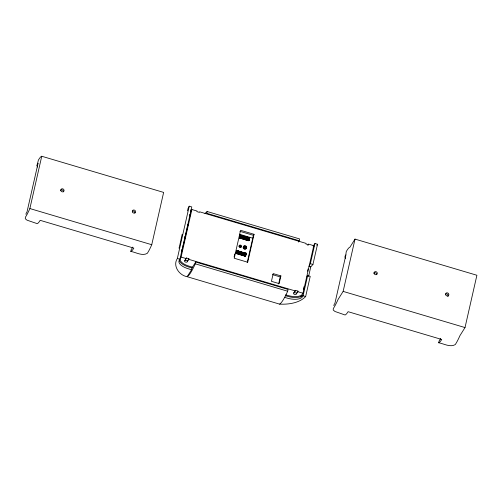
<?xml version="1.0" encoding="UTF-8"?>
<svg xmlns="http://www.w3.org/2000/svg" width="502" height="502" viewBox="0 0 502 502"><rect width="100%" height="100%" fill="white"/><g stroke="black" fill="none" stroke-linecap="round" stroke-linejoin="round"><path stroke-width="0.75" d="M245.942 254.087C243.671 260.795 248.772 249.412 245.315 254.602C244.913 256.007 243.916 253.836 244.957 253.096L245.942 253.384L245.679 253.573C245.723 255.135 243.74 254.144 244.606 253.064L238.902 251.37M249.193 238.117C245.886 239.259 250.492 237.892 248.741 238.946C247.831 239.849 247.31 239.567 248.465 237.641L249.456 237.935L248.954 238.77L248.044 238.506L248.12 237.609L244.556 236.555M243.012 237.634L242.667 237.854L247.95 239.153L241.443 237.264C241.462 237.779 240.119 236.963 240.715 236.285C240.521 235.024 241.776 236.837 241.619 235.607L240.627 235.312C240.038 236.335 241.901 236.549 241.663 235.407C239.68 233.606 238.732 238.575 240.929 238.337L248.917 240.627L249.758 237.835L249.5 238.149L249.739 237.81L248.515 237.44L248.057 237.747M244.499 254.552L244.16 254.997L245.001 252.889L246.193 253.246L245.666 254.207M245.026 255.424L236.649 252.839L236.718 250.818L236.957 250.504L244.97 252.945M241.719 237.91L247.831 239.649M238.023 251.941L237.716 252.098L238.117 251.728L244.662 253.635L240.678 252.462M241.663 236.291L248.126 238.205L247.938 239.147M248.151 238.701L247.95 238.312M237.239 250.743C236.875 251.163 237.81 251.351 238.149 250.862L237.873 251.759M245.503 254.156L244.876 253.341L238.017 251.264L238.117 250.918M248.477 237.496L241.719 235.413L241.531 235.72L249.475 238.155L249.707 237.791L249.23 238.764L249.475 238.155M238.563 251.778L238.921 251.885M239.008 251.759L239.059 252.192L240.715 252.562M239.586 252.086L239.943 252.192M240.458 252.343L240.038 252.06M240.973 252.493L240.527 252.255M241.487 252.65L241.054 252.387M241.995 252.801L241.562 252.537M242.51 252.952L242.077 252.688M244.204 253.454L245.616 253.648L238.023 251.307M247.266 237.923L247.279 237.929M241.111 238.325L241.198 237.797L240.232 237.477L240.615 236.712C239.837 238.325 242.868 236.342 240.502 236.273C242.159 235.959 240.891 237.113 241.537 236.323M245.403 256.076L236.172 253.341L236.881 250.548C239.398 250.46 236.875 255.054 237.873 252.086M241.073 237.352L241.387 236.63L240.546 236.455L240.295 237.509L248.007 239.573L248.007 240.665L249.199 239.856M240.991 252.211L241.054 251.878M242.491 235.858L242.428 236.229M246.036 237.208L246.08 236.919M242.93 236.404L243.031 235.965L242.962 236.304M245.315 254.602L245.189 254.897L237.71 252.832L238.155 251.747M236.172 253.171C236.975 250.856 236.022 251.546 236.398 252.977L245.698 255.706L245.453 256.058M239.774 237.239L241.098 237.879L240.872 238.237L239.787 237.264L240.094 235.959L239.667 237.829L240.458 238.375L240.075 238.262M238.368 251.891L238.08 251.734M242.14 236.455L241.587 236.279M248.252 238.111L242.686 236.649M242.968 236.668L242.905 236.624M244.198 237.032C244.148 236.856 238.651 234.823 241.224 236.649M244.625 237.346L245.767 237.565M246.532 237.791L248.923 238.45M245.93 254.238L246.244 253.322M249.438 238.732L249.758 237.873M239.686 237.716L239.78 237.214M236.273 252.669L236.618 253.441M246.752 237.364L246.72 237.528M247.266 237.515L247.329 237.239M245.98 239.774L246.112 240.1L246.237 239.623M247.009 240.075L246.946 240.351M187.61 210.84L187.905 208.813L189.223 206.19L191.789 206.95L179.911 259.252L179.258 260.287A12.832 5.522 12.8 0 0 188.369 268.802L191.576 269.756L191.977 267.974L195.711 262.038L288.085 289.447L287.677 291.229A54.109 7.304 -73.5 0 1 279.57 304.124L187.164 276.709C179.239 275.416 172.456 265.828 177.344 258.492L189.223 206.19M237.151 251.082L236.737 250.868L236.957 250.504L236.63 251.195L237.201 251.734C236.103 252.77 238.99 253.422 237.107 252.167L236.944 252.82L244.493 255.029L244.33 255.662L244.876 256.233L245.007 255.794L244.876 256.233M240.119 236.756L240.439 236.9L240.012 236.724L240.433 235.049L240.169 235.789L240.753 235.294L241.18 235.858M236.16 253.284L236.216 252.908M239.667 237.829L239.73 237.452M245.71 255.675L245.478 256.033L245.641 255.443M246.024 253.811L245.522 253.472M240.119 238.011L239.874 237.509L239.749 237.904M241.06 237.691L240.326 237.534M236.273 252.719L237.421 253.792L237.684 253.246M244.267 253.121L244.135 252.788M244.443 255.361L243.972 255.738L244.104 255.154M247.586 237.609L247.837 237.396L247.775 237.816M248.459 240.483L248.917 240.627M248.515 237.44C247.806 238.274 249.387 238.243 248.829 239.147L248.534 240.012L248.848 238.87M37.06 165.597L38.359 160.163A38.867 5.246 -73.5 0 1 38.723 159.548L39.018 159.084A38.867 5.246 -73.5 0 1 41.748 156.254L163.633 192.41L151.748 244.719A38.177 5.152 -73.5 0 1 147.287 253.334C142.261 256.346 136.023 252.324 130.796 251.414L131.198 249.632L132.785 247.109M244.436 254.771C244.926 253.886 244.06 253.604 245.334 254.326M240.728 235.331L240.289 235.915M236.618 253.472L236.925 253.874L236.442 253.071M239.517 251.42L239.429 251.734M241.506 252.362L241.569 252.029L241.7 252.362M243.043 252.782L243.238 252.813M130.796 251.414A38.177 5.152 -73.5 0 0 133.174 249.149L133.821 248.12L40.166 220.328L39.514 221.363A38.177 5.152 -73.5 0 1 37.135 223.628L27.008 220.165L25.276 218.74L25.401 217.178A38.177 5.152 -73.5 0 0 29.869 208.556L41.748 156.254M179.471 246.607L179.007 248.17M179.634 245.861L182.144 234.384M182.038 251.013L182.709 248.044M183.048 246.564L188.137 224.218A12.155 5.233 12.8 0 0 187.779 225.329M192.63 267.227L189.066 266.167A12.155 5.233 12.8 0 1 180.438 258.097L181.09 257.068L191.889 209.516L197.022 211.041L196.891 211.631L199.457 212.396L199.589 211.8L306.076 243.395L305.944 243.991L308.51 244.75L308.642 244.154L313.775 245.679L302.97 293.231L302.323 294.26A12.155 5.233 12.8 0 1 287.859 295.477L285.72 294.843M186.223 258.586L186.355 257.997L188.921 258.756L187.164 261.931A1.349 0.584 12.8 0 1 185.558 262.063A1.349 0.584 12.8 0 1 184.598 261.172L186.223 258.586L181.09 257.068M191.576 269.756L187.164 276.709L188.445 275.698A54.109 7.304 -73.5 0 0 195.303 263.82L195.711 262.038M207.188 211.518L206.78 213.3L299.154 240.709L299.562 238.921L207.188 211.518A54.103 7.304 -73.5 0 0 204.985 213.67M234.095 257.005L234.785 253.987M237.892 251.697L238.105 251.063L237.12 250.768L236.975 251.722L238.023 251.772M241.148 237.678L240.157 237.383L240.295 236.787M237.904 251.96C237.898 252.28 236.078 250.718 238.011 251.333M237.12 250.768L237.132 251.929L237.716 252.098M240.627 235.312L240.64 236.473M240.433 238.419L240.521 238.099M237.264 253.566L236.429 252.801M240.778 238.111L239.943 237.346M236.975 251.722C236.109 253.435 237.641 253.008 237.659 253.491M241.155 237.54L241.123 238.03L249.224 240.226L249.017 240.54L249.45 238.632M248.779 239.598L241.318 237.471C243.125 235.432 240.502 235.971 240.408 235.061M238.111 253.748L237.979 254.188L237.904 253.736M241.299 238.676L241.644 238.281M237.979 254.188L238.092 253.755M242.736 237.628L241.638 237.553M238.494 254.338L238.394 253.899M242.008 238.883L241.908 238.45M242.485 237.521L242.228 237.521M238.814 254.432L238.908 254.056M242.328 238.977C243.037 238.387 242.297 238.858 242.403 238.657M243.006 236.009L243.031 236.455M239.328 254.583L239.423 254.207M243.031 239.19L243.156 238.707M243.69 236.505L243.646 236.611M240.176 254.276L239.843 254.74L240.207 254.25M243.351 239.285L243.445 238.902M243.966 237.032L243.928 236.931M240.038 254.796L240.125 254.414M240.358 254.89L240.64 254.608M243.865 239.435L244.154 239.153M244.543 236.467L244.675 236.793M244.8 253.61L245.453 254.131L245.171 254.872L241.035 253.548M240.872 255.041L241.155 254.759M244.7 239.209L244.574 239.649L244.493 239.197M241.7 254.771L241.575 255.254L241.456 254.872M241.38 255.192L241.719 254.734M244.982 239.429L245.089 239.799L245.183 239.46M245.698 237.101L245.76 236.825M242.115 255.361L242.046 254.79L242.089 255.405M245.497 239.579L245.597 239.95L245.691 239.611M242.41 255.499L242.698 255.217M243.213 252.857L243.301 252.544M243.112 255.706L243.031 255.254M246.432 240.201L246.752 239.774M247.047 237.948L247.047 237.804M247.053 238.952L246.84 238.845M243.464 255.763L243.495 255.531M247.53 238.111L247.561 237.954M243.627 255.863L243.702 255.537M247.141 240.408L247.31 239.862L247.034 240.038M247.612 239.699L247.524 240.226M248.39 237.885L247.913 239.253L248.703 239.441M244.424 255.706L244.468 255.524M247.938 240.251L248.791 239.774L249.017 240.54M248.998 238.682L248.352 237.973L241.562 235.94M244.907 252.851L244.719 253.328L245.553 253.259M244.807 255.236L244.97 253.912L237.452 251.684L237.132 253.083M245.076 254.834L245.171 254.42M244.744 253.56L245.422 254.225L246.08 254.062M245.61 254.859C245.459 256.227 245.001 254.458 245.88 254.941M248.797 239.856L249.387 239.485M248.835 240.602L249.124 239.41M245.942 253.384L245.415 253.937M249.456 237.935L248.741 238.946M247.222 262.515L253.403 235.331L254.05 234.302L240.577 230.305L234.233 258.241L247.706 262.239L254.05 234.302M278.648 283.95L280.241 276.922L280.894 275.893L273.195 273.609L271.438 281.333L279.137 283.617L280.894 275.893M295.276 290.947L295.408 290.351L297.975 291.11L296.218 294.285A1.349 0.584 12.8 0 1 294.611 294.423A1.349 0.584 12.8 0 1 293.651 293.526L295.276 290.947L188.79 259.352M303.384 289.591L304.08 286.535M307.55 271.249L308.071 268.959M284.59 297.353L287.157 298.113A12.832 5.522 12.8 0 0 302.424 296.826L303.076 295.797L307.663 275.585L310.23 276.351L305.643 296.556C299.399 303.095 288.355 304.588 279.57 304.124M309.169 265.401L310.368 263.701L314.955 243.489L317.521 244.254L312.934 264.46L310.757 266.876L308.561 276.533M438.71 342.772A42.206 5.698 -73.5 0 0 441.735 339.471L348.081 311.686A42.206 5.698 -73.5 0 1 345.05 314.986L334.941 311.46L333.209 310.004L333.334 308.454A42.206 5.698 -73.5 0 0 338.072 299.449L343.136 291.398L355.014 239.096L476.9 275.259L465.015 327.561L459.957 335.612A42.206 5.698 -73.5 0 1 455.22 344.617C450.181 347.597 443.937 343.719 438.71 342.772L439.112 340.99L440.7 338.467M240.05 238.306L239.956 237.622M248.39 240.778L248.892 240.251M237.628 250.856L237.534 251.201M238.017 251.935L245.491 253.943M244.681 239.216L244.38 239.586M241.65 254.928L241.406 255.154M246.218 239.667L245.917 240.044M238.726 252.864L238.87 253.184L237.866 252.657M239.241 253.014L239.379 253.334L238.645 253.159M241.029 253.585L239.755 253.165M237.164 251.439C236.706 251.05 237.703 251.778 237.923 251.609M240.094 235.959L241.242 236.059M236.586 251.414L237.735 251.508M247.881 240.031L248.703 239.962L247.831 239.718M241.18 237.446L240.32 237.088M247.806 239.454L247.856 239.172M237.082 251.22L237.214 251.063M243.244 254.721L245.026 255.462M236.605 252.211L237.741 252.631L237.019 252.443M239.165 253.297L239.736 253.234M242.686 236.323L242.497 236.342M241.242 237.201L240.489 236.988M240.759 235.689L240.489 236.266L247.241 238.168M247.988 239.404L248.741 239.611M248.628 237.948L248.233 237.879L248.59 238.011M244.311 255.167L245.29 255.305M243.093 253.014L243.539 253.259M244.348 254.621L245.189 254.897M248.051 237.898L246.564 237.603M240.295 237.559L240.295 237.132M240.232 237.477L248.653 239.705M248.001 238.412L248.873 238.72M239.435 252.035L239.071 251.929M240.471 235.049L240.351 235.538M238.048 253.309L236.649 252.839M238.205 253.353L239.749 253.824M240.257 253.962L241.393 254.094M241.795 254.42L242.824 254.721M191.889 209.516L191.243 210.551A12.155 5.233 12.8 0 0 190.879 211.869M185.138 259.929L186.355 257.997M188.921 258.756L187.302 261.335A1.349 0.584 12.8 0 0 186.342 260.438A1.349 0.584 12.8 0 0 184.736 260.576M240.358 235.865L240.64 236.022M241.136 235.407L241.048 235.745L241.531 235.72M240.715 236.285L241.224 236.731M241.663 235.407L241.431 235.858M237.201 251.734L237.678 252.199M248.415 237.402L248.233 237.879M247.856 239.805L248.697 239.812M247.95 239.912L247.624 240.326L248.415 240.734M248.829 239.147L248.672 239.605M249.281 239.473L248.904 239.41M241.569 252.029L241.468 252.456M244.719 253.328L245.001 252.889M245.283 255.229L236.718 252.87L237.678 252.864M245.767 254.928L245.396 254.865M298.326 242.027L299.154 240.709M307.833 245.447L308.642 244.154M314.955 243.489L314.308 244.524A12.832 5.522 12.8 0 1 313.097 245.666M316.875 245.283L317.521 244.254M293.789 292.93L295.408 290.351M307.017 276.621L307.663 275.585M297.975 291.11L296.356 293.689A1.349 0.584 12.8 0 0 295.559 292.848A1.349 0.584 12.8 0 0 293.915 292.81M355.014 239.096L349.957 247.141A42.206 5.698 -73.5 0 0 346.267 251.546L345.916 254.087M244.493 254.57L245.164 255.06M237.302 251.125L238.406 251.734M313.474 246.858L313.901 246.306A12.832 5.522 12.8 0 1 313.179 247.103M244.01 253.447L243.69 253.303M245.591 255.738L245.384 255.706M244.079 255.392L238.337 253.73M300.347 297.033L302.832 295.044A12.832 5.522 12.8 0 1 287.558 296.331L285.638 295.76M248.164 239.862L248.484 238.456L240.966 236.229L240.646 237.628M240.872 235.959L240.395 236.135M237.364 251.414L236.9 251.602M249.161 238.488L249.588 238.607L249.105 238.532M242.698 236.593L242.184 236.442M239.184 252.048L238.67 251.897M248.741 238.877L248.032 238.651L248.685 238.965M244.775 253.253L245.139 253.353M237.835 252.136L237.082 251.998M239.931 231.34L253.403 235.331M239.372 234.233L252.663 238.174M248.986 240L247.988 239.598M310.368 263.701L312.934 264.46M308.893 266.324L310.757 266.876M245.472 255.455L244.48 255.054M244.907 256.189L244.204 255.731M343.136 291.398L465.015 327.561M272.542 274.638L280.241 276.922M29.869 208.556L151.748 244.719M297.843 291.706L302.97 293.231M177.344 258.492L179.911 259.252M195.303 263.82L287.677 291.229M303.076 295.797L305.643 296.556M191.977 267.974L188.771 267.02A12.832 5.522 12.8 0 1 179.283 259.892M244.612 254.144L245.227 254.395M241.38 237.201L241.707 237.32M189.794 214.316L190.063 216.073M184.761 236.687L184.811 238.237M181.598 249.707L181.649 251.251M183.418 246.764A12.155 5.233 12.8 0 1 183.186 245.541M25.985 214.335A12.155 5.233 12.8 0 1 26.349 213.017L26.995 211.982L38.07 163.244L37.424 164.273A12.155 5.233 12.8 0 0 37.506 167.059M132.402 211.191A1.688 1.506 32.2 0 1 134.906 213.055M60.554 190.202A1.688 1.506 32.2 0 1 63.377 191.833M333.899 305.687A12.155 5.233 12.8 0 1 334.263 304.369L334.909 303.34L345.985 254.602L345.338 255.631A12.155 5.233 12.8 0 0 345.426 258.411M445.669 294.034A1.688 1.506 32.2 0 1 448.173 295.898M448.029 296.268A1.688 1.506 32.2 0 1 447.79 296.575M373.821 273.044A1.688 1.506 32.2 0 1 376.644 274.676M191.237 210.915A12.832 5.522 12.8 0 1 190.823 209.874M246.275 247.147A1.688 1.506 32.2 0 1 245.597 249.061A1.688 1.506 32.2 0 1 243.451 248.421A1.688 1.506 32.2 0 1 243.677 246.382M243.884 246.25A1.688 1.506 32.2 0 1 244.599 246.074M245.114 246.149A1.688 1.506 32.2 0 1 245.359 246.244M245.804 246.526A1.688 1.506 32.2 0 1 245.993 246.714M245.993 248.22A1.349 1.205 32.2 0 1 245.754 248.559M245.585 248.691A1.349 1.205 32.2 0 1 243.47 247.574M243.495 247.254A1.349 1.205 32.2 0 1 243.803 246.714M244.267 247.411A0.809 0.722 32.2 0 1 245.24 248.214M239.203 246.607A0.809 0.722 32.2 0 1 240.489 247.298M242.73 252.663L242.73 252.663M236.367 252.958L236.16 253.322L236.367 252.958M239.906 237.521L239.686 237.885L239.906 237.521M246.193 253.246L245.967 253.604L246.225 253.265M132.39 211.875A1.688 1.506 32.2 0 0 135.17 212.704A1.688 1.506 32.2 0 0 134.285 210.062A1.688 1.506 32.2 0 0 132.39 211.875M60.867 190.66A1.688 1.506 32.2 0 0 63.641 191.482A1.688 1.506 32.2 0 0 62.763 188.84A1.688 1.506 32.2 0 0 60.867 190.66M445.657 294.724A1.688 1.506 32.2 0 0 448.437 295.546A1.688 1.506 32.2 0 0 447.552 292.904A1.688 1.506 32.2 0 0 445.657 294.724M374.134 273.502A1.688 1.506 32.2 0 0 376.908 274.324A1.688 1.506 32.2 0 0 376.029 271.682A1.688 1.506 32.2 0 0 374.134 273.502M243.621 247.862A1.688 1.506 32.2 0 0 246.457 248.139A1.688 1.506 32.2 0 0 245.032 245.673A1.688 1.506 32.2 0 0 243.621 247.862M244.311 247.436A0.809 0.722 32.2 0 0 245.66 247.737A0.809 0.722 32.2 0 0 245.139 246.495A0.809 0.722 32.2 0 0 244.311 247.436M239.128 246.777A1.349 1.205 32.2 0 0 241.399 247.072A1.349 1.205 32.2 0 0 240.332 245.07A1.349 1.205 32.2 0 0 239.128 246.777M239.561 246.52A0.809 0.722 32.2 0 0 240.91 246.821A0.809 0.722 32.2 0 0 240.389 245.578A0.809 0.722 32.2 0 0 239.561 246.52"/></g></svg>
